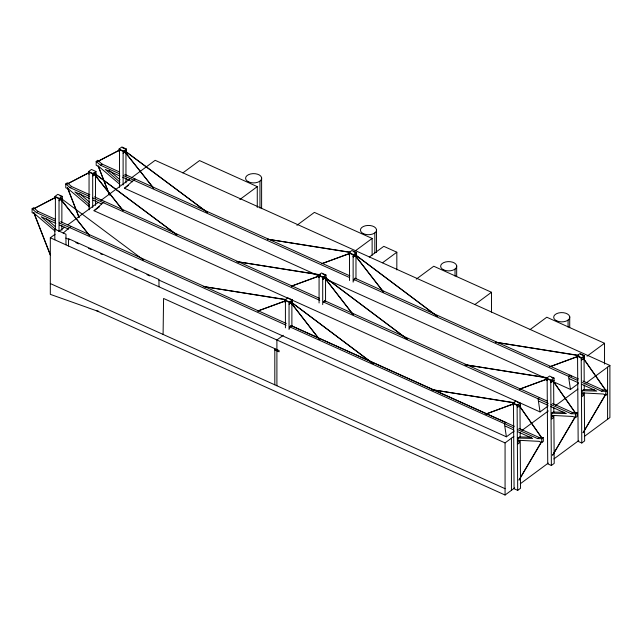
<?xml version="1.0" encoding="UTF-8"?>
<svg xmlns="http://www.w3.org/2000/svg" width="642" height="642" viewBox="0 0 642 642"><rect width="100%" height="100%" fill="white"/><g stroke="black" fill="none" stroke-linecap="round" stroke-linejoin="round"><path stroke-width="0.96" d="M541.784 442.555L541.792 438.687L543.333 437.547L543.325 441.415L541.784 442.555L539.119 441.351L518.03 440.26L518.03 438.053L519.571 436.921L531.279 437.226M575.449 417.677L575.457 413.809L576.997 412.67L576.989 416.538L575.449 417.677L572.784 416.473L551.695 415.382L551.695 413.175L553.235 412.044L563.965 412.324M605.871 395.199L605.879 391.323L607.42 390.184L607.412 394.06L605.871 395.199L603.207 393.995L582.117 392.904L582.117 390.697L583.658 389.558L594.396 389.838M163.092 334.426L163.582 298.466L279.11 350.58L279.11 351.816L274.808 349.874M541.054 442.386L518.977 480.144L541.752 441.624M575.224 416.658L552.642 455.266L575.417 416.746M605.839 394.26L583.064 432.788L605.647 394.18M63.157 233.11L70.973 226.329M547.883 406.161L540.066 411.931L94.029 210.737L104.638 201.452M318.584 275.819L124.452 188.258L135.061 178.966M55.108 231.168L34.764 213.866L32.1 212.671L32.1 208.794L33.641 207.655L37.95 211.427L55.26 219.235M89.503 198.498L74.881 191.902L89.527 204.726L89.527 206.933L68.429 188.989L65.765 187.793L65.765 183.917L67.306 182.777L71.615 186.557L89.84 194.775M119.95 184.447L98.852 166.511L96.188 165.307L96.188 161.431L97.728 160.299L102.038 164.071L119.348 171.879M55.389 198.956L54.947 198.763L54.947 196.436L57.788 194.333L62.306 196.372L62.306 198.699L59.024 200.601M89.053 174.086L88.612 173.886L88.612 171.558L91.453 169.456L95.971 171.494L95.971 173.821L92.689 175.723M119.476 151.6L119.035 151.4L119.035 149.072L121.876 146.978L126.394 149.016L126.394 151.343L123.112 153.237M32.1 208.794L36.409 212.566L37.95 211.427M65.765 183.917L70.074 187.689L71.615 186.557M96.188 161.431L100.497 165.211L102.038 164.071M59.465 200.802L59.465 198.474L62.306 196.372M93.13 175.924L93.13 173.597L95.971 171.494M123.553 153.438L123.553 151.111L126.394 149.016M59.73 200.071L62.306 198.699M94.109 174.672L95.971 173.821M514.643 487.944L505.069 495.022L96.79 310.864L50.317 294.349L50.317 237.781L55.1 234.258M59.096 231.297L64.706 227.156M67.908 224.788L98.354 202.286M100.762 200.513L129.604 179.19M131.209 178.011L155.155 160.315L609.9 365.442L609.9 417.557L584.356 436.432M94.029 210.737L99.502 206.7M124.452 188.258L128.36 185.369M182.858 172.907L199.534 160.58L257.273 186.629L257.273 207.454M239.803 199.542L257.273 186.629M296.917 225.302L314.387 212.39L372.127 238.439L372.127 255.291M285.417 302.486L284.968 302.286L284.968 299.958L287.809 297.864L292.327 299.902L292.327 302.23L289.044 304.123M319.074 277.609L318.633 277.408L318.633 275.081L321.473 272.986L325.992 275.025L325.992 277.352L322.709 279.246L325.992 277.352M349.505 255.123L349.055 254.922L349.055 252.603L351.896 250.5L356.414 252.539L356.414 254.866L353.132 256.768L356.414 254.866M355.451 250.757L372.127 238.439M289.494 304.324L289.494 301.997L292.327 299.902M323.151 279.447L323.151 277.119L325.992 275.025M353.582 256.969L353.582 254.641L356.414 252.539M369.278 257.049L383.78 246.327L396.828 252.218L396.828 269.913M289.727 328.174L289.727 326.81L291.267 325.679L514.338 426.296M323.383 301.941L324.924 300.801M355.355 278.315L353.814 279.455L353.814 280.819M283.274 335.284L276.903 339.987L276.903 385.762M382.568 262.755L396.828 252.218M416.273 279.134L433.743 266.229L491.483 292.27L491.483 312.1M474.807 304.597L491.483 292.27M530.115 329.547L546.783 317.22L604.531 343.269L604.531 364.086M513.472 403.682L514.073 488.731L517.701 490.368L517.107 405.319L513.472 403.682L513.472 405.543L513.03 405.343L513.03 403.024L515.863 400.921M546.695 378.146L549.528 376.043L554.046 378.082L554.046 380.409L551.213 382.512L550.772 380.441L547.136 378.804L547.136 380.674L546.695 380.473L546.695 378.146L551.213 380.184L554.046 378.082M577.118 355.66L579.951 353.565L584.477 355.604L584.477 357.931L581.636 360.026L581.195 357.963L577.559 356.318L577.559 358.188L577.118 357.987L577.118 355.66L581.636 357.698L584.477 355.604M517.548 407.389L517.548 405.062L520.389 402.959L520.389 405.287L517.548 407.389L517.107 405.319M551.478 381.781L554.046 380.409M587.061 356.174L604.531 343.269M539.593 397.647L538.052 398.786L540.066 411.931M158.799 280.016L506.402 436.809L514.218 431.039M553.155 381.629L570.489 389.453L578.306 383.675M505.069 495.022L505.069 442.908L513.841 436.424M521.85 430.501L548.292 410.96M555.507 405.632L577.944 389.052M585.953 383.13L609.9 365.442M517.364 429.498L537.482 438.566L539.023 437.435L543.333 437.547M551.029 404.62L571.139 413.697L572.68 412.557L576.997 412.67M582.366 382.552L601.57 391.211L603.111 390.071L607.42 390.184M520.253 483.803L548.292 463.075M553.902 458.934L578.747 440.581M517.701 490.368L520.542 488.273L520.205 440.243M547.136 378.804L547.738 463.853L551.366 465.49L554.207 463.396L553.869 415.366M577.559 356.318L578.161 441.367L581.788 443.012L584.629 440.91L584.292 392.88M119.083 150.445L97.672 161.503L119.131 150.204M88.66 172.931L67.249 183.989L88.708 172.682M55.878 197.335L33.585 208.859L55.902 197.11M577.054 356.623L549.825 366.767L577.07 356.832M547.57 378.756L519.402 389.245L547.578 378.965M512.966 403.978L485.737 414.122L512.982 404.187M349.938 253.269L321.77 263.702L349.946 253.478M318.576 276.1L291.348 286.188L318.592 276.309M284.912 300.978L257.683 311.057L284.928 301.186M582.117 390.697L596.755 391.082L582.142 384.494M601.57 391.211L605.879 391.323M551.695 413.175L566.332 413.568L550.804 406.563M571.139 413.697L575.457 413.809M518.03 438.053L532.667 438.446L518.054 431.849M537.482 438.566L541.792 438.687M349.874 252.162L267.345 239.153L349.882 252.378M320.43 274.8L236.922 261.631L320.43 275.017M285.786 299.525L203.257 286.509L285.794 299.734M578.923 355.419L495.399 342.21L577.944 355.475M547.514 377.745L464.977 364.696L547.522 377.953M514.836 402.775L431.312 389.574L513.857 402.831M96.79 310.864L98.756 311.274M353.252 251.568L355.973 252.804M122.317 147.636L124.131 148.454M580.4 354.224L583.121 355.451M125.952 151.143L126.394 151.343M584.477 357.931L584.027 355.861L584.212 381.878M349.055 252.603L353.582 254.641M119.035 149.072L123.553 151.111M124.821 174.343L349.882 275.867M354.946 278.147L578.426 378.94M582.992 381.003L603.111 390.071M100.497 165.211L119.637 173.838M123.28 175.483L349.256 277.416M353.742 279.439L577.8 380.489M119.926 176.012L105.312 169.424L119.95 182.24M122.67 177.248L132.717 181.782M569.358 378.724L578.49 382.841M322.822 274.054L325.55 275.282M551.791 377.528L553.605 378.347M318.633 275.081L323.151 277.119M88.612 171.558L93.13 173.597M324.964 278.7L547.682 379.165M94.398 196.829L319.459 298.345M324.523 300.633L547.088 401.009M552.569 403.481L572.68 412.557M70.074 187.689L89.206 196.324M92.857 197.969L319.74 300.312M323.319 301.925L548.284 403.385M93.154 200.143L101.38 203.859M538.935 401.21L548.067 405.327M60.043 195.818L61.865 196.637M517.219 401.988L519.033 402.815M291.885 302.029L292.327 302.23M519.94 405.086L520.389 405.287M284.968 299.958L289.494 301.997M54.947 196.436L59.465 198.474M513.03 403.024L517.548 405.062M518.905 428.358L539.023 437.435M60.733 221.707L286.292 323.448M290.858 325.51L505.936 422.524L504.395 423.664L506.402 436.809M142.893 259.649L143.391 259.874L60.276 197.776M36.409 212.566L55.549 221.201M59.192 222.846L286.075 325.189M289.654 326.802L513.712 427.845M55.838 223.376L41.224 216.779L55.862 229.603M59.497 225.021L68.63 229.146M505.27 426.079L513.488 429.787M65.837 238.086L69.48 239.731M75.86 242.604L78.597 243.84M88.62 248.358L91.357 249.594M100.465 253.702L102.295 254.529M134.194 268.918L136.923 270.146M146.954 274.672L149.682 275.908M50.317 237.781L505.069 442.908M50.317 283.555L505.069 488.682M124.363 150.421L207.478 212.51L124.363 150.605M93.941 172.899L177.056 234.996L93.941 173.083M571.412 376.381L570.024 375.161L568.483 376.3L570.489 389.453M109.044 170.21L120.03 179.824M79.351 193.33L89.599 202.302M46.425 218.85L55.204 226.538M124.532 151.384L153.647 188.234L124.532 151.592M94.109 173.862L123.224 210.712L94.109 174.078M60.444 198.739L89.559 235.59L60.444 198.956M354.553 254.585L383.675 292.214L354.553 254.794M324.13 277.063L353.244 314.7L324.13 277.28M290.465 301.941L319.588 339.578L290.465 302.157M583.016 357.746L606.192 390.866M552.593 380.233L575.77 413.344M518.929 405.11L542.105 438.221M583.016 357.963L606.008 390.858M552.593 380.449L575.585 413.344M518.929 405.319L541.92 438.221M98.322 166.126L109.613 195.048M98.13 166.029L109.333 194.719M67.538 187.673L79.191 217.534M67.346 187.584L78.91 217.197M33.874 212.55L50.253 254.537M33.681 212.462L50.309 255.035M584.236 384.879L584.268 389.879M581.195 357.963L581.788 443.012M553.621 380.345L553.789 404.364M553.813 407.365L553.845 412.365M550.772 380.441L551.366 465.49M519.956 405.222L520.124 429.233M520.148 432.235L520.181 437.242M607.589 367.144L607.589 419.258M581.636 357.698L581.636 360.026M569.719 316.675L569.719 327.661M568.074 320.093L568.074 327.091M551.213 380.184L551.213 382.512M511.433 438.197L511.433 490.311M456.671 265.684L456.671 276.67M455.026 269.102L455.026 276.1M376.469 229.499L376.469 252.483M374.824 232.926L374.824 252.908M355.973 254.665L355.973 279.053M353.132 282.127L353.132 254.898L349.505 253.261L349.505 280.49M325.55 277.151L325.55 301.539M322.709 304.605L322.709 277.384L319.074 275.739L319.074 302.968M291.885 300.159L291.885 326.409M289.044 329.482L289.044 302.254L285.417 300.617L285.417 327.845M274.808 348.638L274.808 384.815M261.607 177.698L261.607 208.666M259.962 181.116L259.962 208.096M158.975 286.797L158.975 279.487L68.534 238.688L68.534 245.998M125.952 152.138L125.952 175.948M125.952 177.93L125.952 182.89M123.112 184.992L123.112 151.376L119.476 149.73L119.476 187.32M95.522 171.759L95.522 198.426M95.522 200.416L95.522 205.376M92.689 207.47L92.689 173.854L89.053 172.216L89.053 209.806M65.966 244.843L65.966 234.234L54.819 229.202L54.819 239.819M61.865 198.498L61.865 222.317M61.865 225.294L61.865 230.253M59.024 231.361L59.024 198.731L55.389 197.094L55.389 229.716M519.482 440.589L517.942 441.728L517.942 443.935L519.482 442.795L519.482 440.589M553.147 415.711L551.606 416.851L551.606 419.057L553.147 417.918L553.147 415.711M583.57 393.233L582.029 394.373L582.029 396.579L583.57 395.44L583.57 393.233M437.499 316.498L354.705 254.32L437.499 316.498M407.076 338.976L324.282 276.806L407.076 338.976M373.411 363.853L290.617 301.684L373.411 363.853M443.734 269.905A8.041 4.638 0 0 0 456.647 266.895A8.041 4.638 0 0 0 445.676 261.944A8.041 4.638 0 0 0 443.734 269.905M363.532 233.728A8.041 4.638 0 0 0 376.445 230.711A8.041 4.638 0 0 0 365.475 225.767A8.041 4.638 0 0 0 363.532 233.728M248.679 181.919A8.041 4.638 0 0 0 261.591 178.909A8.041 4.638 0 0 0 250.613 173.958A8.041 4.638 0 0 0 248.679 181.919M556.783 320.896A8.041 4.638 0 0 0 569.695 317.886A8.041 4.638 0 0 0 558.725 312.935A8.041 4.638 0 0 0 556.783 320.896"/></g></svg>
